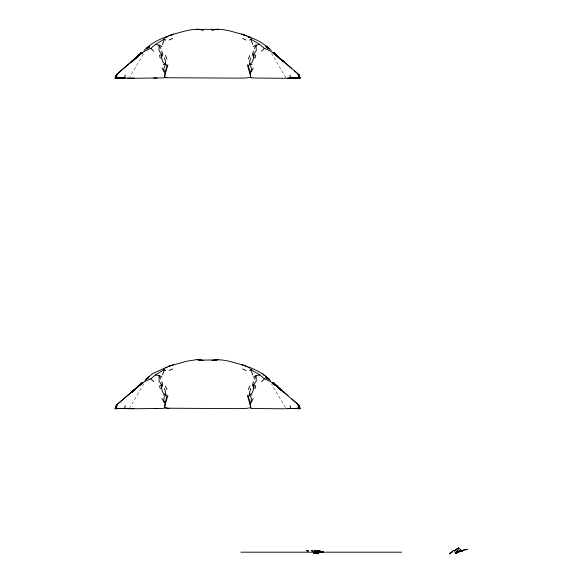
<?xml version="1.0" encoding="UTF-8"?>
<svg xmlns="http://www.w3.org/2000/svg" width="583" height="583" viewBox="0 0 583 583"><rect width="100%" height="100%" fill="white"/><g stroke="black" fill="none" stroke-linecap="round" stroke-linejoin="round"><path stroke-width="0.44" stroke-dasharray="2.92 2.19" d="M143.374 54.183L129.55 77.335M143.746 383.927L129.871 407.561M285.379 77.073L285.699 77.342L271.525 53.447M285.379 407.561L271.525 383.935"/><path stroke-width="0.87" d="M314.572 551.329C312.736 553.034 315.527 550.884 313.836 551.795C313.865 555.453 313.275 550.337 315.439 551.008M316.926 552.436L315.337 550.614L316.766 551.839L315.848 551.329L314.055 552.239L315.243 551.037L313.865 551.963L313.829 552.954L314.259 551.445L315.301 551.897L315.425 553.311L316.554 552.188L314.776 551.11L313.865 551.788L313.829 553.056L313.865 551.963L314.623 551.154L315.68 551.234L316.926 552.444L316.314 551.992C316.401 553.529 314.157 554.426 316.088 552.764A2.492 2.492 0 0 0 316.409 552.218C317.691 550.804 312.714 551.154 313.822 553.26M319.615 551.037L319.426 552.035L319.615 551.037L318.354 551.795L318.34 553.26L318.354 551.795L319.302 551.11L321.444 552.444L320.06 551.168L318.231 551.831L318.129 550.68L316.722 550.651L318.274 550.673L318.916 551.46L318.231 553.61L319.229 551.525L321.277 551.788L319.047 551.226L318.376 551.831L318.34 553.26M318.26 550.709C315.41 550.425 320.191 550.738 318.821 552.502C318.078 554.389 318.872 552.83 318.544 551.547C316.336 549.062 320.708 552.844 318.522 552.057C317.392 551.19 318.857 550.337 316.809 550.658M317.83 550.891L318.602 551.715L318.26 553.391L317.779 552.502L320.198 551.248L321.444 552.436L320.468 551.438L318.427 552.32L317.99 550.644L319.032 552.086L317.626 553.763L318.668 553.15L319.01 551.912L318.238 550.695L317.218 550.673L318.274 550.673L318.843 551.365L317.801 553.158L318.478 553.405L319.229 551.525L321.291 551.839L319.593 551.059M313.822 552.946C314.55 549.259 313.749 554.265 313.836 551.795M313.829 552.852L314.711 551.525L316.081 551.329L316.482 551.89L315.068 551.059L313.865 551.788L313.829 552.852L313.865 551.788L315.068 551.059L316.802 552.429L315.301 550.891M313.836 552.677C313.53 553.019 314.128 549.609 316.482 551.904C315.119 552.487 317.538 550.935 315.622 551.656C314.958 551.992 313.8 551.569 313.829 552.786M317.633 553.763C320.453 552.567 316.671 547.138 318.238 553.311C317.108 554.382 318.748 552.363 318.697 551.525C319.338 551.489 321.35 551.401 321.444 552.436M315.862 553.551L316.314 551.992L319.907 552.239L321.087 551.591L320.133 551.372L318.967 552.305L316.62 552.414C317.254 550.388 312.903 550.578 315.257 550.658M316.795 552.422C316.27 550.009 314.077 552.983 314.514 551.7C315.228 551.073 317.728 551.482 315.06 551.613C315.119 552.648 315.367 554.156 316.62 552.414L321.277 552.188L320.701 552.028C320.045 551.642 317.356 551.401 318.201 553.099C317.392 554.287 319.426 552.516 318.318 551.89C318.631 552.48 317.582 554.156 318.631 552.203C318.792 551.314 316.875 550.352 318.282 550.702M318.558 553.296L317.648 553.639L319.615 551.598L320.184 552.29L321.065 551.518L321.32 552.422L319.812 551.073L318.384 551.788L318.354 552.954L318.282 551.912L318.967 552.305M318.354 552.852L318.391 551.81L319.178 551.168M314.616 551.248L314.426 550.818L315.571 551.212L315.709 551.831L315.082 552.014L315.439 551.445L316.219 551.656L316.314 552.276L315.228 552.188L315.031 553.041L315.33 552.611L315.709 553.61L316.219 553.435L315.082 551.707L316.54 551.518L316.664 552.341L314.514 550.782M315.935 553.602C316.511 551.605 314.609 553.697 316.248 553.165M122.619 78.115L125.221 77.882L115.259 78.173L116.476 74.617L117.394 74.777L115.157 77.736L131.372 78.311L161.921 77.94L163.816 77.845L164.683 77.233L164.712 75.273M122.619 408.603L125.221 408.37L115.259 408.654L116.476 405.105L117.394 405.258L115.157 408.224L131.372 408.8L161.921 408.428L163.816 408.333L164.683 407.721L164.712 405.761M314.58 551.226C312.976 553.282 316.146 550.177 315.753 552.976C314.813 553.835 316.321 551.088 314.937 551.073M317.946 551.649L318.595 551.073L317.691 550.629L319.032 551.933L317.677 551.205L318.828 551.321L318.354 552.786L318.362 551.955L319.418 551.511L321.153 551.642L320.701 552.436L320.504 551.482L319.032 551.7L318.354 550.811L318.478 553.405M316.656 552.174L315.286 551.11L316.664 552.341L316.554 551.795L315.979 552.414L315.17 551.088M317.99 550.644C319.746 552.844 318.661 550.614 321.036 551.547M314.827 551.482C318.821 552.531 315.505 550.541 313.807 552.079C313.465 550.687 317.72 552.502 316.627 551.642M316.19 553.209C314.004 553.143 318.595 549.696 313.822 552.276C313.727 552.495 316.154 550.235 316.103 552.225C315.534 550.84 313.792 551.919 313.843 552.575M317.881 553.391L318.646 552.844L318.916 551.46M317.728 553.507C318.748 553.092 319.098 550.673 318.311 552.261L317.035 552.05C315.49 551.686 317.546 552.597 315.884 551.387A2.492 2.492 0 0 0 315.381 551.132L315.235 551.117M318.347 552.538L319.069 551.707M315.323 552.451L315.184 551.613L314.434 551.401M314.004 552.057L314.23 551.474L313.843 552.465M314.135 551.605L314.55 551.707M316.219 553.435C313.843 552.298 316.358 552.881 315.884 553.442M292.63 78.115L290.021 77.889L299.983 78.173L298.773 74.639L297.847 74.777L300.092 77.736L283.885 78.311L255.653 78.02L251.433 77.845L250.573 77.24L245.72 78.042L236.785 78.137L166.818 77.736L164.683 77.233L165.12 72.569L166.978 65.835L165.747 64.268L163.247 62.724L162.351 60.464L161.411 57.411L161.6 54.248L159.028 50.699L159.123 45.379L160.864 48.455M292.63 408.603L290.021 408.377L299.983 408.661L298.773 405.127L297.847 405.258L300.092 408.224L283.885 408.8L255.653 408.508L251.433 408.333L250.573 407.721L245.72 408.53L236.785 408.625L166.818 408.217L164.683 407.721L165.12 403.05L166.978 396.316L165.747 394.757L163.247 393.204L162.351 390.953L161.404 387.899L161.6 384.729L159.028 381.187L159.123 375.867L160.864 378.943M314.805 551.591L315.396 551.11L316.015 551.547L315.279 552.065L315.002 551.467L316.474 551.489L315.782 551.336L316.197 552.669L316.664 551.824L315.235 551.059L314.798 551.613L314.426 550.818M319.455 551.073L319.695 552.116L320.577 551.591L318.384 551.839L319.863 551.482L321.175 552.334L320.832 551.401L320.504 552.414L321.073 551.795L320.329 551.343L319.885 552.232L321.044 552.188M316.022 553.252C315.797 551.78 315.192 554.178 316.146 553.012M314.011 552.218C316.416 550.235 314.682 554.55 315.986 552.611M319.047 551.226L319.018 551.839M251.433 77.845L250.573 77.233L250.129 72.569L251.433 70.069L251.178 67.322L249.509 64.268L249.772 61.018L250.85 57.928M251.433 408.333L250.573 407.721L250.129 403.057L251.433 400.557L251.178 397.81L249.509 394.757L249.772 391.506L250.85 388.416M317.808 552.152L316.518 552.188L315.556 551.438L315.869 552.261L316.511 551.547L315.782 551.336L315.884 553.289L315.082 551.707L315.104 552.254M318.391 553.107L318.741 552.684L318.129 550.68M320.052 552.167L320.329 551.343L318.872 551.35M319.914 551.11L318.901 552.378L320.395 551.788L320.993 552.116L320.133 551.372L319.353 551.482L319.2 552.203L317.771 552.32M315.199 552.327C314.201 551.066 316.999 552.873 316.416 551.554C317.269 553.027 315.498 550.418 315.33 551.882M320.978 551.511C319.382 551.664 318.282 552.414 318.216 550.826M315.111 552.91L315.235 552.567L315.607 553.172M314.485 550.782L314.215 552.305L314.966 551.737L315.476 552.56L315.133 552.786L315.848 552.946L314.995 551.912L316.073 551.365L315.869 552.261M319.324 551.591L320.198 551.248M316.511 552.086C315.935 550.418 315.942 553.034 315.126 552.079M316.278 551.671L315.323 551.715L314.776 551.11L315.06 551.613L315.68 551.248L316.664 551.824M318.821 552.516L317.779 552.502M314.645 551.037L314.813 551.292M318.362 551.955C318.588 551.372 318.369 553.231 318.223 551.278M318.362 552.487C319.105 551.35 316.809 551.263 318.602 551.715M316.554 551.671L316.503 552.021M321.182 552.341L320.941 551.554M315.585 553.172L316.081 551.329L314.958 551.175M316.052 552.137L316.212 552.684L315.133 551.839L315.498 552.866M315.031 551.329L316.088 552.924M318.354 551.496L318.551 553.384M321.211 552.363L320.788 551.678M298.481 76.373L298.773 74.617L275.905 54.977L291.864 68.517M281.37 390.202L275.985 385.458L298.773 405.105L298.183 408.61L299.983 408.661L298.197 408.61L300.092 408.224L299.188 407.043M316.314 552.276C315.221 550.585 316.044 551.649 315.133 551.839M139.745 54.372L136.211 57.957L139.257 54.977L116.476 74.617L115.266 78.173L117.066 78.122L115.798 78.231L116.476 74.602L139.235 54.984L136.189 57.957L139.745 54.372L142.74 52.441L137.471 56.267L134.666 59.277L139.738 54.372L137.471 56.26L134.68 59.269M118.021 78.027L115.157 77.736L115.806 78.231L116.338 75.338M116.075 407.269L116.476 405.105L118.262 403.443L139.235 385.472L136.182 388.446L139.752 384.86L142.74 382.929L137.471 386.748L134.666 389.765L139.738 384.86L134.68 389.757M316.197 552.669C316.984 551.095 314.179 551.511 316.015 551.547M317.954 553.311L318.697 552.451M124.631 77.809L125.214 75.105M125.214 405.593L124.631 408.297L134.338 408.581M315.753 552.852L315.301 551.882M314.878 551.933C314.689 552.553 313.035 551.409 314.529 551.89M313.814 552.283C314.944 551.547 314.937 552.174 313.865 551.963M321.029 552.086L320.577 551.591M315.709 553.391L315.316 553.413M315.68 551.824C316.758 552.538 315.33 550.92 316.54 552.072M319.047 552.29L319.229 551.525M315.957 551.933C315.651 550.971 314.922 552.757 315.41 551.554M253.416 51.122L252.446 54.693L253.845 57.411L252.898 60.472L252.002 62.724L249.509 64.268L248.278 65.835L250.129 72.569M253.416 381.603L252.446 385.181L253.845 387.899L252.898 390.953L252.002 393.212L249.509 394.757L248.278 396.323L250.129 403.057M254.96 58.227L255.718 55.509L253.649 54.241L256.221 50.699L256.126 45.379L254.385 48.455M254.96 388.715L255.718 385.99L253.649 384.729L256.221 381.187L256.126 375.867L254.385 378.943M167.926 64.779L164.894 74.959M167.926 395.267L164.894 405.447M314.514 551.744L313.829 551.992L314.499 551.839M321.095 552.225L320.788 551.511M162.511 44.381L164.544 38.966L163.838 38.697M162.511 374.869L164.544 369.447L163.838 369.177M318.143 553.274C317.786 550.498 318.93 553.529 317.706 553.537M314.813 551.824L314.383 551.875L314.682 552.203M315.607 551.329L315.206 551.7L316.001 551.452M318.311 552.378L318.588 551.671M318.959 551.846C317.852 552.895 318.806 551.431 319.331 552.123M314.711 551.729L314.529 552.29L314.711 551.525M456.489 551.052L457.742 550.658M248.285 59.094L249.786 55.523M248.285 389.575L249.786 386.012M320.366 551.329L321 551.904M318.588 552.822L318.588 551.372M320.606 551.54L319.054 551.482M161.411 57.411L162.803 54.693L161.834 51.122M161.404 387.899L162.803 385.181L161.834 381.603M251.142 72.037L253.255 67.971M251.142 402.525L253.255 398.459M164.406 57.928L165.477 61.018L165.747 64.268L164.078 67.322L163.816 70.069L165.12 72.569M164.406 388.416L165.477 391.506L165.747 394.757L164.078 397.803L163.816 400.55L165.12 403.05M318.187 552.137L318.828 552.014M318.551 553.252L318.048 553.34M317.844 552.939L318.456 551.635L318.005 552.116M140.066 54.387L141.472 52.463L137.471 56.26M140.066 384.875L141.48 382.951L137.471 386.755L139.359 385.385M315.84 551.307L315.257 551.584M315.782 553.063L316.103 552.837M320.621 552.225L319.448 551.474M116.505 406.446L115.164 408.224L117.066 408.61L115.259 408.654L116.476 405.09L139.257 385.465L136.203 388.446L141.48 382.951L140.481 384.226M318.085 553.544L318.442 552.822M140.474 53.731L141.472 52.463L138.637 55.181M459.346 551.263L456.737 553.34L455.52 553.427L454.521 550.775L453.261 550.447L449.311 553.85L452.947 551.729M459.003 551.613L459.338 551.212M315.483 551.518L315.695 551.467M144.868 380.692L145.954 379.482M318.959 552.239C317.458 551.846 319.637 552.691 319.593 551.788M249.575 40.147L251.419 38.689M249.575 370.635L251.419 369.177M261.57 51.187L264.383 48.323C269.565 50.43 274.746 53.104 278.514 57.323L274.345 53.563M261.57 381.676L264.383 378.812L270.534 381.581L277.938 387.199M132.064 61.572L133.653 60.042M132.064 392.06L134.177 390.02M133.514 60.18L131.569 62.038L133.952 59.954M132.217 391.907L133.514 390.668M165.681 370.635L164.544 369.447L155.45 374.956L150.866 378.819L144.708 381.588L141.829 383.519L138.455 385.924L135.249 389.24M144.001 50.393L149.248 46.246L146.923 48.141C153.999 40.774 164.166 37.552 173.566 34.171C183.222 31.671 193.323 27.758 203.387 30.061L196.784 29.157M165.681 40.147L164.544 38.966L155.45 44.468L150.859 48.331L144.708 51.1L141.829 53.031L138.455 55.436L135.249 58.759M149.248 376.727L145.983 379.19L152.345 373.798L168.786 366.262L186.582 361.256L196.784 359.616L200.909 360.207M318.741 552.305L320.446 552.188M318.515 552.247L317.91 552.371M461.16 550.979L457.874 552.589M132.13 61.55L133.937 59.94M132.13 392.038L135.059 389.437L132.166 392.009M134.017 59.262L131.131 61.827L131.962 61.091M134.017 389.75L131.131 392.315L131.962 391.579M148.403 47.988L149.467 47.077L146.34 48.761M315.563 552.487L315.002 551.678M146.931 48.134L148.089 47.187M146.931 378.622L148.672 377.201M456.875 549.201L458.435 547.976L462.348 550.993L464.418 549.864L467.843 549.456L463.776 549.849L460.257 551.678L460.789 551.285M320.41 551.387L320.009 551.423M318.18 553.318L318.435 553.048L318.063 553.442M455.243 550.308L458.435 547.976L458.559 549.128L458.435 547.976L454.645 550.476M145.983 48.702L149.248 46.239M315.133 552.822L315.673 552.283M318.391 551.81L318.58 552.152M320.737 551.656L320.956 551.933M161.6 54.248L159.531 55.509L160.289 58.227M161.6 384.729L159.531 385.99L160.289 388.715M139.971 54.569L138.448 55.451L142.259 53.235M253.27 46.618L255.704 45.197L259.807 44.468L264.383 48.323M139.971 385.05L138.448 385.939L141.501 384.161M253.27 377.106L255.704 375.685L259.807 374.949L264.383 378.812M306.884 550.665L308.349 550.942L306.68 550.658M311.599 550.658L312.962 550.942L311.293 550.658M315.476 552.116L315.228 551.846L315.636 552.371M146.348 379.249L148.687 377.981M315.527 553.063L315.563 552.371M169.23 39.979L172.575 38.478M169.23 370.467L172.575 368.966M173.566 364.659L168.786 366.262L170.899 365.541M458.777 551.139L462.348 550.993L461.437 550.979M170.899 35.053L173.566 34.171L168.786 35.774M307.766 550.68L308.218 550.811L306.979 550.673L308.152 550.702M311.767 550.673L312.838 550.811M316.401 552.188L316.78 552.094M315.279 552.065L315.957 551.933M319.797 552.065L320.475 551.933M314.135 552.152L314.375 551.562M316.613 552.006L316.401 551.729M315.09 551.489L315.476 551.358M167.153 367.472L165.383 367.786M165.74 37.268L167.153 36.984L165.383 37.297M459.601 550.629L460.446 550.469M312.24 550.68L311.796 550.658M211.869 360.556C221.919 358.151 232.027 362.211 241.683 364.652C251.113 367.99 261.213 371.327 268.326 378.659L265.986 376.756L269.244 379.176L265.986 376.756M218.465 29.15L211.869 30.061C221.926 27.714 232.027 31.708 241.683 34.171C251.105 37.509 261.206 40.832 268.318 48.149L265.986 46.268L271.277 50.378M214.34 360.207L218.465 359.616M287.536 78.231L290.618 77.809L290.043 75.105M287.536 408.719L290.618 408.297L290.043 405.593M120.032 408.588L115.266 408.661L117.074 408.603M163.298 64.538L165.747 64.268M163.298 395.026L165.747 394.757M134.338 78.093L127.721 78.231M459.652 551.044L460.512 550.979M319.863 551.482L320.176 551.46M318.311 552.261L317.837 552.203M293.919 78.144L298.562 78.158M293.919 408.632L298.562 408.647M217.022 29.369L198.227 29.369M117.074 78.122L115.266 78.173L121.33 78.144M217.022 359.842L204.91 360.112L196.784 359.616M315.891 551.518L315.024 551.518M153.708 78.042L157.089 78.005M153.708 408.53L157.089 408.486M240.866 552.188L401.665 552.188M298.197 78.122L299.983 78.173L298.183 78.122L300.092 77.736L299.188 76.555M318.427 552.32L318.034 552.247M294.823 77.838L300.092 77.736L299.443 78.231L298.773 74.617L294.532 70.849M295.625 408.392L300.092 408.224L299.443 408.719L298.773 405.105L291.85 399.02M249.509 367.749L249.874 367.786L248.103 367.465L249.874 367.793L248.103 367.472M249.509 37.261L249.874 37.297L248.103 36.984L249.874 37.305M118.021 408.515L115.157 408.224L115.806 408.719L116.476 405.09L116.775 406.847M249.509 64.268L251.951 64.538M249.509 394.757L251.951 395.026M169.529 408.53L164.683 407.721M319.455 552.188L320.074 552.261M198.227 359.842L203.387 360.556M315.228 552.188L315.316 551.489M155.45 44.468L159.545 45.197L161.972 46.618M155.45 374.956L159.545 375.685L161.972 377.106M164.683 77.233L166.818 77.728M246.471 366.248L241.683 364.652M318.566 552.633L318.296 552.203M242.674 38.478L246.019 39.979M242.674 368.959L246.019 370.467M259.807 44.468L250.719 38.959L252.745 44.381M259.807 374.949L250.719 369.44L252.745 374.869M266.533 47.485L268.901 48.768M268.901 379.263L265.746 377.544L267.364 378.928M273.755 53.687L276.816 55.465L272.48 52.426L277.785 56.274L280.569 59.262L279.439 58.285M273.755 384.168L276.816 385.953L273.711 383.621M274.542 54.139L276.852 55.516L273.383 53.046M274.542 384.627L276.852 386.004L272.48 382.914L277.785 386.762L280.569 389.75L278.295 387.71M457.648 550.636L458.333 551.081M273.383 383.534L276.852 386.004M269.259 48.717L265.469 45.467M273.551 383.592L277.719 386.762L280.569 389.823L275.905 385.465M273.551 53.104L277.719 56.274L280.569 59.335L278.863 57.732M115.157 77.736L115.798 78.231M278.689 388.059L281.443 390.216M279.68 388.861L282.136 391.04M283.272 391.608L287.987 395.602M280.19 389.437L281.319 390.435M281.319 59.947L282.529 61.018M281.232 59.262L284.125 61.842L283.294 61.091M265.52 375.991L268.311 378.637M275.65 55.028L273.762 52.463L278.295 57.229L273.813 52.557L275.198 54.445M275.176 384.875L273.755 382.951L277.734 387.141M281.072 59.524L282.668 61.069M275.198 384.933L273.813 383.053L277.719 386.762L275.606 384.918L276.692 386.033M150.859 48.331L153.693 51.187M150.866 378.819L153.693 381.676M269.317 379.504L270.395 380.699M273.762 52.463L275.278 54.372M273.755 382.951L275.271 384.86M273.813 52.557L275.3 54.459M273.813 383.053L275.3 384.948M262.853 373.812L264.303 375.678M299.319 75.345L298.773 74.617L299.035 76.074M298.773 405.105L299.319 405.834M161.994 67.978L164.107 72.037M161.994 398.459L164.107 402.525M165.47 55.523L166.964 59.094M165.47 386.012L166.964 389.582M250.362 74.959L247.33 64.779M250.362 405.44L247.33 395.267M116.476 74.602L116.775 76.358M253.649 54.241L253.845 57.411M253.649 384.729L253.845 387.899M250.544 75.273L250.573 77.24M250.544 405.761L250.573 407.721M457.305 551.445L455.52 553.427L457.298 551.503M323.018 551.788L322.647 552.188L322.625 551.744L323.288 552.101L323.018 551.788M246.471 35.76L241.683 34.171L246.471 35.76M284.118 392.33L281.21 389.779L284.125 392.33"/></g></svg>
